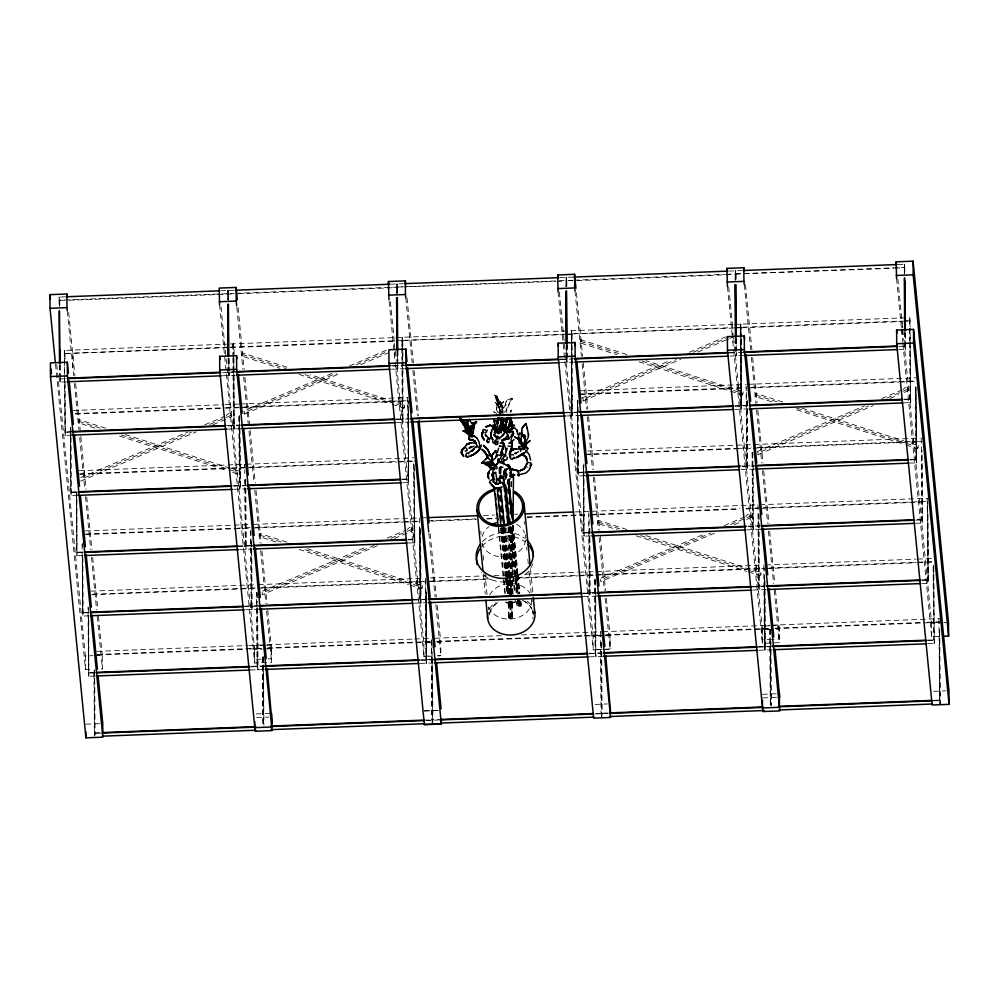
<?xml version="1.0" encoding="UTF-8"?>
<svg xmlns="http://www.w3.org/2000/svg" width="999" height="999" viewBox="0 0 999 999"><rect width="100%" height="100%" fill="white"/><g stroke="black" fill="none" stroke-linecap="round" stroke-linejoin="round"><path stroke-width="0.75" stroke-dasharray="5 3.75" d="M508.466 617.007L508.578 601.46M508.641 593.681L508.728 581.231M508.766 575.012L509.128 526.798M508.978 617.032L509.09 601.573M509.153 593.843L509.278 576.823M509.29 575.287L509.64 527.347M511.925 601.435L511.813 616.783A1.474 1.061 3.3 0 1 511.013 618.094L509.94 618.094L510.052 602.622M510.114 594.892L510.601 526.848M510.901 486.65L510.939 480.457M510.302 618.156L510.427 601.148M510.464 594.967L510.964 526.923M511.251 486.713L511.301 480.531M510.664 618.156L510.789 601.148M510.839 594.967L511.326 526.923M511.625 486.713L511.663 480.531M511.013 618.094L511.126 602.634M511.188 594.904L511.688 526.86M511.813 594.892L512.325 525.312M511.9 617.045L512.012 601.585M512.062 593.856L512.162 579.932M512.212 573.751L512.562 525.811M512.412 617.032L512.524 601.473M512.574 593.693L512.699 576.585M512.712 575.037L513.074 525.262M498.938 406.518L500.237 413.698L500.149 412.737M497.889 412.038L496.391 409.965L496.903 408.116M497.577 399.975L497.44 396.965L494.605 395.03L500.099 411.251M502.36 413.224L502.534 410.152L501.461 412.2M510.189 412.162L511.251 410.127L511.163 411.663M505.182 405.119C505.357 401.373 508.616 397.19 512.712 398.876L510.314 400.824L508.454 405.981M732.03 334.74L733.066 334.29M506.855 412.899L505.631 404.046M502.21 411.625L502.497 404.92L500.349 401.648L502.609 407.417L502.634 405.919L499.113 400.149M496.99 405.444L496.578 409.165M497.102 407.517L497.19 406.818M502.11 413.224L502.509 410.227L501.448 412.262M500.062 412.362L499.95 413.136L500.549 411.338M511.763 605.631L510.514 606.693L509.265 605.731L510.501 604.682L511.763 605.631L511.288 602.047M517.981 605.694C525.287 602.984 514.01 611.788 517.532 601.061M517.02 601.073C514.323 608.99 524.562 608.678 520.541 600.936M500.287 410.277L499.775 413.948M505.232 405.119L500.499 411.351M511.251 410.127L510.164 412.225M508.878 404.857L510.314 400.824M503.346 413.149L506.718 409.927L508.491 405.981M501.448 412.987L502.509 410.227M507.667 408.029L508.091 407.03M506.106 401.923L506.58 401.173M502.085 402.822L501.223 404.058L504.22 401.336L505.407 403.359A2.835 0.762 79.3 0 1 506.006 405.706M501.66 403.371L500.137 406.943L500.287 411.351M60.302 378.983L59.94 382.068L59.965 378.446M228.334 290.497L228.384 300.262L227.947 290.497M233.866 346.965L233.192 346.99C232.992 337.487 234.753 354.782 233.928 356.243M234.715 371.665L228.197 372.402C227.959 376.336 229.82 376.423 229.158 372.415M82.53 555.606L82.88 616.071L82.867 556.156M233.941 357.779L234.415 428.858L233.729 428.883L233.766 425.262M240.022 489.085L239.335 485.976L240.01 485.939L240.309 489.073L239.535 415.359M94.293 669.904L94.693 736.5M396.578 293.182L396.89 283.953L396.865 287.575L236.076 293.818M245.242 546.191L245.916 546.153L246.216 549.288L245.542 549.313L245.242 546.191L244.792 479.745M401.81 346.528L402.122 337.3L402.098 340.921L395.916 341.171M398.002 350.524L397.739 368.968L397.777 365.347L403.958 365.097M251.136 606.405L251.823 606.381L252.123 609.502L251.448 609.527L251.136 606.405L250.637 530.694M408.416 412.999L408.541 482.554L408.341 400.649M402.884 351.648L402.972 422.315L402.997 418.693L409.19 418.456M257.043 666.62L257.717 666.595L258.029 669.717L257.355 669.742L257.043 666.62L256.556 592.457M571.403 343.581L571.366 330.744L571.528 412.15L572.215 415.746L572.215 358.903M567.245 343.956L566.982 362.4L567.007 358.778L573.201 358.541M426.511 592.507L426.598 663.174L426.173 591.97M577.672 400.149L578.121 475.961L578.009 400.686M432.492 723.388L432.517 719.767L438.711 719.53M735.052 280.045L735.376 270.816L735.351 274.438L574.562 280.682M736.588 352.747L736.226 355.831L736.163 338.386M589.86 528.796L589.934 596.391L589.522 528.259M741.158 406.056L740.946 324.151L740.222 324.176L740.771 405.594L741.458 409.178L741.458 352.347M595.791 592.095L595.829 656.605L595.866 652.984L602.047 652.747M747.289 400.274L747.364 469.393L747.389 465.771L753.571 465.534M601.298 642.544L601.735 716.82L601.76 713.199L607.954 712.961M753.221 465.097L753.271 529.607L753.296 525.986L759.477 525.749M759.053 514.56L759.165 589.822L759.203 586.213L765.384 585.963M230.619 413.811C231.656 423.039 233.729 407.292 226.161 415.709M411.675 527.684C412.699 536.913 414.772 521.153 407.217 529.582M581.868 398.151L582.804 398.289M583.191 400.886L583.179 398.963M750.149 514.547C751.186 523.776 753.258 508.016 745.691 516.446M907.591 387.55C908.615 396.778 910.688 381.019 903.133 389.448M503.346 408.204L504.27 407.155M502.072 402.847L503.796 401.548M508.454 602.185L506.805 602.547M499.463 413.424L503.783 410.826L503.933 413.736M243.531 413.037C245.017 416.096 245.604 410.851 243.519 411.113L332.392 373.251M757.966 454.582L757.954 451.948M80.981 477.547L187.675 432.105M204.733 424.837L224.9 416.258M84.278 477.859L191.471 432.192M209.84 424.375L231.044 415.347M349.5 365.971L386.8 350.087M80.594 481.131L196.316 431.843M212.999 424.737L231.643 416.795M247.615 411.076L336.438 373.239M356.218 364.81L387.312 351.573M244.543 414.098L340.821 373.077M360.714 364.61L387.699 353.109M582.005 397.977L669.442 360.739M689.41 352.235L725.286 336.95M586.101 397.939L676.335 359.515M693.294 352.285L725.798 338.436M583.016 400.961L680.731 359.34M697.777 352.085L733.291 336.963M262.662 591.146L365.859 547.19M387.212 538.099L405.944 530.119M265.322 591.72L373.938 545.466M390.896 538.236L412.1 529.208M377.36 545.704L262.25 594.742L262.238 592.37M394.318 538.486L412.687 530.656M757.317 451.56L864.635 405.844M881.705 398.576L901.86 389.997M761.238 451.585L868.431 405.931M886.812 398.114L908.016 389.086M758.166 454.607L873.276 405.582M889.972 398.476L898.713 394.742M904.17 392.42L908.603 390.534M601.136 578.021L705.769 533.454M724.263 525.574L744.43 516.982M603.808 578.583L711.001 532.929M730.793 524.5L750.574 516.071M714.435 533.179L600.736 581.605L600.711 579.245M734.215 524.75L741.283 521.74M746.74 519.418L751.173 517.532M500.187 412.05L499.812 410.065L502.46 409.353L494.642 395.08L497.727 398.576M286.863 367.195L242.407 352.909L241.571 354.033L241.733 356.031L279.957 368.306M241.733 356.031L242.407 352.909M105.744 428.259L79.071 419.692L78.372 420.442L78.247 422.752L96.029 428.471M78.384 422.814L79.208 419.755M626.823 354.533L580.881 339.785L580.057 340.909L580.207 342.894L616.97 354.695M580.207 342.894L580.881 339.785M404.682 405.032L404.008 408.141L404.682 405.032L310.564 374.8M240.697 471.603L240.022 474.712L240.697 471.603L125 434.44M743.169 391.895L742.494 395.005L743.169 391.895L646.091 360.714M782.704 401.998L756.031 393.431L755.344 394.18L755.207 396.491L773.001 402.21M755.356 396.541L756.031 393.431M286.788 542.12L260.115 533.566L259.428 534.315L259.29 536.613L277.085 542.345M259.44 536.675L260.115 533.566M626.748 529.47L598.601 520.429L597.902 521.178L597.777 523.476L617.032 529.682M597.926 523.538L598.601 520.429M918.318 445.542L917.644 448.663L918.456 445.604L905.082 441.296M422.402 585.676L421.728 588.786L422.54 585.739L409.165 581.418M761.026 572.602C757.979 574.85 762 576.997 761.026 572.602L747.652 568.294M507.717 399.588L512.712 398.876M227.71 299.787L227.984 290.497L227.997 299.825M65.609 296.803L59.091 297.053L59.153 306.331M220.567 290.796L235.414 290.222M390.334 284.203L403.421 283.691M559.565 277.635L573.901 277.085M728.808 271.066L741.895 270.567M898.051 264.51L904.619 264.26L904.969 273.564M59.441 306.368L59.091 297.053L59.391 300.187L234.166 293.406M235.727 293.344L572.652 280.269M574.2 280.207L724.812 274.363M726.373 274.313L904.919 267.382L895.316 268.232M59.391 300.187L67.507 300.349M69.056 300.287L234.528 293.868M397.202 287.075L555.282 281.431M556.83 281.368L566.108 281.006L566.133 277.385L565.821 286.613M566.483 286.688L566.445 280.507L573.014 280.744M735.689 273.951L893.768 268.294M228.908 344.031L64.323 350.412L65.172 435.414L65.172 378.584M230.457 343.968L394.368 337.6M395.916 337.55L732.841 324.475M734.402 324.413L909.852 317.607L910.201 326.91M71.741 435.164L65.172 435.414L64.323 350.412L64.623 353.534L229.208 347.153M230.757 347.09L394.667 340.734M396.216 340.671L563.911 334.166M565.459 334.103L733.154 327.597M734.702 327.535L902.397 321.029M903.945 320.979L910.151 320.729L903.633 321.466M64.623 353.534L228.896 347.64M230.444 347.59L394.368 341.221L394.43 355.382M402.435 340.434L571.341 334.365M571.678 333.866L732.854 328.097L732.916 342.257M734.402 328.034L740.584 327.797L740.609 324.176L741.121 409.203L740.921 327.297L741.358 336.988M741.295 327.772L902.097 321.528L902.097 328.109M392.42 365.547L397.44 365.834M560.114 359.041L566.683 359.278M729.357 352.472L735.926 352.709M59.628 378.946L65.847 378.708M222.665 372.615L234.403 372.165M392.782 366.021L405.207 365.534M560.464 359.515L572.889 359.028M729.707 352.947L743.681 352.41M898.95 346.378L905.156 346.141L905.469 349.263L904.782 345.666M66.508 381.818L59.94 382.068L59.903 375.886M222.665 375.761L235.065 375.274M391.533 369.205L404.308 368.718M560.464 362.662L573.551 362.15M730.019 356.069L742.794 355.582M898.95 349.525L905.469 349.263L905.356 332.267M73.327 410.502L223.938 404.657M225.175 404.607L239.46 404.058M240.347 404.021L407.642 397.527L408.191 478.933L408.878 482.529L402.36 482.792M579.158 390.871L746.128 384.403M748.064 384.328L915.758 377.822M75.187 413.574L224.251 407.792M225.799 407.729L238.224 407.242M243.756 407.03L406.78 400.699M579.133 394.018L745.266 387.575M751.473 387.337L897.427 381.668M898.975 381.606L916.058 380.944M75.549 414.036L223.976 408.279M225.524 408.216L239.435 407.679M241.021 407.617L408.004 401.136M579.507 394.493L744.942 388.074M748.75 387.924L898.725 382.105M900.261 382.043L915.721 381.443M71.379 431.556L64.86 432.292L71.079 432.055M227.535 425.499L239.947 425.012M396.103 418.956L402.672 419.193M565.347 412.4L571.528 412.15M578.433 411.888L571.915 412.624L571.553 358.554M734.577 405.831L740.771 405.594M741.483 405.557L747.664 405.319M903.82 399.263L910.014 399.026L910.701 402.622L909.852 317.607L909.527 326.835M227.897 425.974L239.635 425.512M396.453 419.43L408.878 418.943M565.696 412.862L578.121 412.387M734.939 406.293L747.364 405.819M904.182 399.737L910.389 399.488M226.648 429.158L241.496 428.583M396.453 422.577L409.54 422.065M567.245 415.946L579.982 415.447M734.939 409.44L748.026 408.928M904.182 402.872L910.701 402.622L910.201 328.459M79.233 470.716L245.367 464.273M246.241 464.235L413.936 457.729M587.837 450.986L735.027 445.267M736.575 445.217L752.422 444.605M753.97 444.543L920.104 438.099M79.545 473.838L230.145 468.007M231.706 467.944L244.118 467.457M249.663 467.245L412.687 460.914M585.039 454.233L751.173 447.789M757.379 447.552L903.333 441.883M904.882 441.82L921.965 441.158M79.908 474.313L229.882 468.494M231.431 468.431L245.342 467.894M246.928 467.832L396.903 462.013M398.451 461.95L413.911 461.351M585.414 454.707L735.376 448.888M736.925 448.826L752.384 448.226M753.109 448.201L921.627 441.658M75.737 491.833L71.104 492.007L71.079 495.629L71.004 428.047M233.441 485.714L245.854 485.239M402.01 479.17L408.191 478.933M578.146 472.34L584.328 472.102M742.032 465.984L747.052 466.271M909.727 459.478L915.908 459.24L916.607 462.837L915.771 387.587M76.973 492.27L70.767 492.507L70.342 427.622M233.803 486.188L245.542 485.726M402.36 479.645L408.579 479.408L408.029 397.515M584.028 472.602L577.809 472.839L577.335 400.224M742.394 466.458L754.819 465.971M910.089 459.952L916.295 459.702L915.821 387.088M77.635 495.392L71.079 495.629L70.617 427.659M233.791 489.323L246.204 488.848M584.69 475.711L578.121 475.961L577.622 400.262M741.146 469.642L753.933 469.155M910.089 463.086L916.607 462.837L916.095 387.125M85.464 530.919L251.273 524.487M254.021 524.375L419.842 517.944M421.715 517.869L426.361 517.694M483.504 515.484L494.393 515.047M514.485 514.273L517.657 514.16M575.099 511.925L588.698 511.388M592.507 511.251L758.316 504.82M759.877 504.757L927.184 498.264L928.071 583.279L927.534 501.873M85.439 534.065L236.051 528.221M237.6 528.159L250.025 527.672M255.557 527.46L401.511 521.803M403.059 521.74L420.142 521.078M427.909 520.779L476.036 518.906M486.913 518.481L496.228 518.119M527.285 516.92L587.837 514.572M590.933 514.448L739.997 508.666M746.203 508.429L758.628 507.942M763.286 507.767L926.31 501.436M85.814 534.527L251.248 528.109M252.834 528.046L402.809 522.227M404.345 522.177L419.805 521.565M431.356 521.128L476.186 519.38M487.012 518.968L496.291 518.606M527.21 517.407L587.512 515.072M591.321 514.922L739.735 509.165M745.928 508.916L758.291 508.441M760.564 508.354L925.986 501.935M83.192 551.985L77.01 552.222L76.973 555.844L76.935 491.333M237.799 545.991L251.748 545.454M407.904 539.385L414.098 539.148L414.785 542.744L413.973 463.911M590.234 532.317L584.053 532.554L584.028 536.176L583.928 463.973M747.939 526.198L752.959 526.485M917.182 519.63L921.815 519.455L922.514 523.051L921.74 450.399M82.88 552.484L76.673 552.722L76.274 492.47M238.149 546.465L252.997 545.879M408.266 539.86L414.473 539.622M589.934 532.817L583.716 533.054L583.266 465.072M748.301 526.673L759.165 526.248M915.996 520.167L922.202 519.917M83.192 555.606L76.973 555.844L76.611 492.32M239.698 549.537L252.11 549.063M408.266 543.006L414.785 542.744L414.235 460.864M590.596 535.926L584.028 536.176L583.603 464.972M746.74 529.87L761.026 529.308M915.983 523.301L922.514 523.051L922.027 450.437M91.046 591.146L257.18 584.702M258.379 584.652L424.188 578.221M430.394 577.984L486.376 575.811M494.055 575.511L512.687 574.787M525.024 574.313L577.597 572.265M579.145 572.202L594.979 571.603M596.865 571.515L762.674 565.097M765.783 564.972L916.083 559.14M917.619 559.078L933.466 558.466M92.895 594.218L255.931 587.887M261.463 587.674L426.049 581.293M430.706 581.106L491.258 578.758M517.657 577.734L593.743 574.787M596.84 574.662L764.535 568.156M769.193 567.981L932.217 561.65M91.721 594.742L425.711 581.793M427.984 581.693L491.371 579.245M514.56 578.346L577.946 575.886M579.495 575.824L594.954 575.224M595.679 575.199L764.198 568.656L764.735 650.062L765.459 650.037L764.972 577.847M766.458 568.568L916.433 562.749M917.981 562.687L933.441 562.087M82.905 612.449L89.098 612.2M245.242 606.143L257.655 605.669M413.811 599.612L419.992 599.363L421.066 602.946L420.567 527.684M426.848 599.1L420.379 599.837L419.905 528.771M583.116 593.044L589.622 593.269M589.959 592.769L596.141 592.532M752.297 586.475L758.865 586.7M921.54 579.907L927.721 579.67M88.786 612.699L82.58 612.936L82.118 543.419M244.056 606.68L257.355 606.156M414.173 600.074L426.598 599.6M583.416 593.506L597.39 592.969M752.659 586.95L765.072 586.463M921.89 580.382L928.108 580.132L927.559 498.251M89.098 615.821L82.88 616.071L82.48 555.806M245.604 609.765L259.216 609.228M414.173 603.221L427.247 602.709M583.404 596.653L596.49 596.141M752.647 590.084L765.734 589.585M922.202 583.503L928.408 583.266L927.946 513.736M96.94 651.36L247.552 645.529M248.788 645.466L263.087 644.917M267.058 644.767L413.012 639.098M414.573 639.048L431.268 638.386M435.077 638.236L503.109 635.601M521.653 634.877L600.886 631.818M602.772 631.73L769.742 625.262M771.678 625.187L939.372 618.681M265.035 645.354L254.258 645.766L254.358 659.415L266.658 658.94M266.571 645.292L271.191 645.117L271.278 658.753L268.194 658.878M769.68 625.774L761.987 626.073L762.075 639.722L769.767 639.422M771.216 625.711L778.908 625.411L778.995 639.06L771.303 639.36M97.253 654.495L261.838 648.101M267.37 647.889L430.394 641.57M436.613 641.321L582.567 635.664M584.115 635.601L601.198 634.939M605.856 634.765L768.88 628.433M775.099 628.196L921.041 622.527M927.259 622.29L939.672 621.803M97.627 654.957L247.59 649.138M249.138 649.075L261.513 648.601M267.732 648.363L430.07 642.057M436.975 641.795L600.861 635.439M606.218 635.227L768.556 628.933M775.461 628.658L922.339 622.964M923.888 622.901L939.347 622.302M431.531 642.27L423.838 642.569L423.951 656.468L431.643 656.168M437.687 642.032L440.759 641.92L440.871 655.806L437.799 655.931M603.846 635.589L593.081 636.001L593.194 649.899L610.114 649.238L610.027 635.589L606.381 598.376M605.382 635.526L610.002 635.352L610.089 649L593.169 649.65M56.793 364.435L85.377 655.943L93.069 655.644M94.605 655.594L102.298 655.294L102.385 668.943L99.313 669.055M221.016 306.693L254.62 649.375L262.312 649.088M263.848 649.025L271.541 648.726L271.628 662.374L254.708 663.024L224.6 356.006M431.556 642.519L423.863 642.819L396.316 361.913M437.699 642.282L440.784 642.157L437.137 604.944M603.871 635.826L593.094 636.251L565.584 355.594M605.406 635.776L610.027 635.589M733.728 337.924L762.337 629.682L770.029 629.382M776.186 629.145L779.27 629.033L779.357 642.669L762.437 643.331L732.304 336.076M904.045 342.22L931.58 623.114L942.357 622.702M943.893 622.639L948.501 622.464M423.926 656.218L431.618 655.918M437.774 655.681L440.846 655.556M55.519 364.123L85.464 669.592L93.157 669.293M902.909 343.444L931.667 636.763L940.908 636.413M94.992 672.414L88.811 672.664L88.786 676.286L88.786 619.442M251.149 666.358L263.561 665.883M421.266 659.765L426.286 660.052M426.623 659.552L432.804 659.315M588.96 653.259L595.529 653.483M758.204 646.69L764.385 646.453L765.072 650.049L764.597 577.434M771.29 646.178L764.772 646.915L764.322 578.933M927.447 640.122L933.628 639.884L934.315 643.481L933.466 565.159M94.693 672.914L88.474 673.151L88.037 606.718M251.511 666.832L263.249 666.37M420.079 660.289L434.053 659.752M589.323 653.721L601.735 653.246M758.553 647.165L770.978 646.678M927.796 640.596L934.015 640.359M95.355 676.036L88.786 676.286L88.374 606.605M250.262 670.017L263.911 669.492M420.067 663.436L433.154 662.924M589.31 656.867L602.397 656.355M758.553 650.299L771.64 649.8M927.796 643.743L934.315 643.481L933.778 563.136M256.256 713.948L271.641 713.348M762.437 694.305L776.285 693.768M424.288 710.813L438.136 710.277M85.827 724.188L99.675 723.651M256.606 717.557L268.918 717.082M424.313 711.051L438.161 710.514M595.092 704.432L607.404 703.945M762.799 697.926L776.635 697.389M933.578 691.296L945.878 690.821M94.718 732.879L99.351 732.692M425.624 720.042L432.192 720.267M596.403 713.411L601.435 713.698M933.341 700.336L939.535 700.099L940.221 703.696L939.734 629.532M100.599 733.129L94.381 733.366L93.968 670.029M425.974 720.504L438.399 720.029M595.217 713.935L607.642 713.461M933.703 700.811L939.909 700.574L939.447 629.495M528.059 467.37L527.21 467.057M801.972 408.179L903.608 440.821M755.694 394.992L777.634 402.035M796.653 408.141L904.782 442.869M906.243 443.331L913.561 445.679M796.528 409.765L904.307 444.38M905.793 444.855L917.644 448.663M580.544 341.346L621.515 354.495M641.995 361.064L738.411 392.033M639.023 361.788L729.158 390.721M730.644 391.208L742.494 395.005M242.07 354.47L285.951 368.569M304.97 374.675L399.937 405.169M299.076 374.438L390.684 403.858M392.157 404.333L404.008 408.141M646.016 535.651L746.178 567.819M598.264 521.99L621.665 529.507M640.684 535.614L747.352 569.855M748.813 570.329L756.131 572.677M636.151 535.814L746.877 571.378M748.363 571.853L760.214 575.649M78.734 421.253L100.674 428.296M121.154 434.877L236.601 471.94M119.555 436.026L226.798 470.467M232.68 472.352L240.022 474.712M307.53 548.788L407.692 580.956M259.777 535.114L281.718 542.157M305.132 549.675L417.644 585.814M299.138 549.425L408.391 584.502M409.877 584.977L421.728 588.786M496.79 413.449L493.656 411.675L494.992 413.336M496.628 403.484L495.304 402.26L496.628 404.37M496.578 403.471L498.176 405.232M497.852 412.025L498.688 412.924M497.702 398.514L502.584 407.367L497.739 398.589L502.422 409.265L496.216 396.853M512.15 601.873L512.412 602.185A2.123 1.711 -5.6 0 0 513.636 602.722L515.384 602.235L515.746 600.799M228.346 294.118L227.647 290.522M228.484 371.915L229.183 375.499M233.716 425.262L234.415 428.858M511.813 616.783L511.65 616.545A1.474 1.061 3.3 0 0 509.278 616.42A1.474 1.061 3.3 0 0 509.927 618.081M498.139 405.219L499.288 407.217M515.109 600.699L515.197 601.735L513.723 602.31A1.611 1.286 -5.6 0 1 512.799 601.91M497.714 401.823L497.44 396.965L498.039 403.933M498.988 407.305L499.837 410.114L495.966 395.604L499.013 407.355L498.014 403.871M496.578 404.358L497.04 405.469M499.45 408.766L499.812 410.065M497.689 401.76L497.852 402.722L497.065 396.403L498.239 404.807L496.565 395.966L499.013 407.355M496.59 396.016L498.239 404.807M506.718 409.578L506.893 410.714M501.91 528.708L506.693 576.623M506.843 578.171L508.391 593.631M501.398 528.783L506.493 579.807M506.643 581.343L507.879 593.718M498.788 527.509L505.432 593.993M498.276 527.547L504.907 594.018M897.826 278.808L902.671 328.246M902.821 329.795L903.883 340.659M896.553 278.559L901.398 327.972M901.548 329.508L902.759 341.895M745.516 284.79L751.897 349.912M752.659 357.667L757.067 402.634M757.829 410.389L762.999 463.111M763.76 470.866L768.93 523.588M769.692 531.343L774.7 582.504M775.461 590.259L779.27 629.033M744.23 284.478L750.624 349.613M751.385 357.367L755.943 403.883M756.555 410.077L761.725 462.799M762.474 470.554L767.644 523.276M768.406 531.031L773.576 583.753M774.188 589.959L779.357 642.669M728.733 286.925L732.816 328.609M727.459 286.676L732.155 334.54M576.423 292.907L582.654 356.481M583.266 362.687L587.824 409.203M588.586 416.958L593.756 469.68M594.517 477.435L599.687 530.157M600.299 536.351L605.619 590.621M574.999 291.046L581.381 356.181M582.142 363.923L586.55 408.891M587.312 416.645L592.482 469.368M593.244 477.122L598.401 529.845M599.163 537.599L604.333 590.322M605.094 598.064L610.114 649.238M559.353 292.008L565.434 354.033M558.066 291.708L593.194 649.899M530.544 569.555L532.829 592.819M524.113 521.303L524.413 524.325M526.635 547.09L526.935 550.112M527.822 559.215L528.271 563.761M529.02 571.353L531.093 592.582M531.693 598.651L531.98 601.56M532.829 610.289L533.141 613.361A22.04 17.72 -5.6 0 0 532.767 611.538M513.099 525.112L517.807 573.089M517.957 574.637L519.78 593.206M513.049 525.486L517.757 573.526M517.894 574.999L519.717 593.593M520.479 601.311L520.929 605.956M512.574 525.199L517.27 573.526M517.407 574.512L519.23 593.543M519.855 600.474L520.442 605.856M512.437 525.724L517.132 573.651M517.282 575.187L519.105 593.743M519.705 599.924L520.317 606.106M512.137 526.073L516.82 573.901M516.97 575.436L518.643 592.407M519.393 600.124L519.855 604.757M511.975 527.372L516.52 573.751M516.67 575.299L518.481 593.843M519.093 600.024L519.542 604.67M511.588 527.659L516.383 576.585M516.533 578.109L518.031 593.406M518.781 601.061L519.23 605.644M500.087 411.863L500.174 413.536M511.326 527.397L515.871 573.776M516.021 575.324L517.844 593.868M518.444 600.049L518.906 604.695M511.038 527.647L515.571 573.938M515.734 575.486L517.395 592.457M518.144 600.174L518.606 604.807M510.626 526.286L517.132 592.632M517.894 600.324L518.344 604.969M510.414 526.348L516.945 593.868M517.557 600.037L518.156 606.193M510.252 526.86L516.77 593.331M509.74 526.798L516.258 593.344M508.603 527.335L513.286 575.024M513.436 576.56L515.084 593.481M508.041 526.91L512.749 574.9M512.899 576.448L514.572 593.481M506.705 528.321L513.249 595.004M505.269 527.734L509.94 575.312M510.089 576.848L511.75 593.743M504.757 527.672L509.428 575.362M509.577 576.898L511.238 593.818M504.682 528.246L511.213 594.78M511.963 602.522C515.234 608.091 506.093 608.478 508.441 602.659M504.083 527.909L510.701 594.855M503.996 527.772L510.664 595.117M511.263 601.261L511.588 606.143M503.821 527.822L508.816 578.721M508.966 580.257L510.327 594.143M511.088 601.86L511.388 604.944M503.558 527.647L508.553 578.558M508.703 580.107L510.064 593.993M510.826 601.71L511.126 604.795M503.396 528.958L508.254 578.421M508.404 579.969L509.765 593.881M510.526 601.61L510.826 604.707M502.959 528.633L507.942 579.495M508.091 581.031L509.453 594.904M510.214 602.609L510.514 605.681M502.759 528.983L507.604 578.446M507.754 579.994L509.115 593.906M509.877 601.635L510.177 604.732M502.322 527.684L507.005 575.524M507.155 577.06L508.828 594.043M509.577 601.748L509.877 604.845M502.035 527.634L508.566 594.205M509.315 601.91L509.627 605.007M501.848 527.934L508.366 594.405M509.128 602.135L509.428 605.219M501.735 527.697L508.254 595.167M508.853 601.348L509.44 606.231M501.161 528.384L505.869 576.348M506.018 577.897L507.692 594.917M500.412 528.159L505.119 576.261M505.269 577.809L506.943 594.867M480.819 531.256L481.118 534.29M482.017 543.394L482.305 546.428M483.204 555.519L483.653 560.077M484.84 572.202L487.075 594.954M488.249 606.967L488.536 609.877M483.291 573.826L485.264 593.993M407.03 297.927L413.411 363.049M414.173 370.804L418.581 415.771M430.144 533.616L436.376 597.19M405.756 297.615L412.137 362.737M412.899 370.492L417.307 415.459M428.858 533.304L435.089 596.878M435.851 604.632L440.871 655.806M390.397 301.598L394.642 344.842M395.254 351.049L396.166 360.364M389.123 301.348L423.951 656.468M238.087 307.592L244.168 369.618M244.93 377.372L249.5 423.888M250.1 430.082L255.269 482.804M256.031 490.559L261.201 543.281M261.963 551.036L267.133 603.758M267.744 609.964L271.541 648.726M236.813 307.28L242.894 369.305M243.656 377.06L248.214 423.576M248.976 431.331L253.996 482.505M254.757 490.259L259.927 542.969M260.689 550.724L265.859 603.446M266.608 611.201L271.628 662.374M245.005 467.42L244.693 464.298L244.755 473.576M219.58 304.832L224.45 354.458M68.694 312.525L74.913 375.936M75.674 383.703L80.232 430.257M80.844 436.463L86.014 489.235M86.776 496.99L91.945 549.762M92.707 557.517L97.74 608.728M98.489 616.495L102.298 655.294M67.27 310.739L73.626 375.624M74.388 383.379L78.958 429.932M79.72 437.699L84.74 488.911M85.502 496.665L90.672 549.438M91.433 557.192L96.603 609.964M97.215 616.171L102.385 668.943M497.552 399.925L497.627 401.123M497.465 397.015L497.577 400.537M939.397 629.982L939.884 703.708M938.985 618.693L939.535 700.099M933.141 566.158L933.628 639.884M931.58 623.114L931.667 636.763M921.278 438.049L921.815 519.455M915.434 387.05L915.908 459.24M909.54 328.371L909.627 340.659M909.627 342.195L910.014 399.026M904.632 274.026L904.619 264.26L904.295 273.476M905.069 332.242L905.106 344.68M904.682 331.843L904.744 341.059M902.109 329.62L902.147 335.689M770.903 641.133L771.328 705.644M770.441 629.919L770.479 634.552M770.579 642.12L770.953 705.619M770.104 628.87L770.679 707.13M769.779 629.87L770.279 705.132M763.848 565.047L764.385 646.453M762.337 629.682L762.437 643.331M758.716 514.01L758.828 589.847L758.378 514.085M757.941 504.832L758.478 586.238M752.809 452.26L752.934 529.632L752.409 451.298M752.085 452.297L752.572 526.023M746.965 401.261L747.027 469.418L746.49 388.012M746.141 385.939L746.678 465.809M741.37 338.524L741.458 350.811M736.063 274.413L736.101 279.021M736.5 338.923L736.575 351.211M735.726 280.132L735.714 270.804L735.439 280.095M736.201 352.747L736.226 355.831L735.876 352.784M735.826 338.798L735.863 351.248M735.439 338.411L735.514 349.163M601.635 643.094L602.11 715.284M600.961 642.632L601.398 716.845M600.511 631.818L601.048 713.236M595.367 579.258L595.491 656.63L595.029 579.32M594.655 579.283L595.142 653.021M589.472 528.409L589.597 596.415L589.048 515.009M588.711 512.924L589.235 592.807M572.052 334.328L572.115 343.544M572.127 345.08L572.215 357.367M571.54 357.005L571.703 330.719L571.878 415.771L571.503 358.941M571.416 345.117L571.49 357.405M566.833 280.981L566.858 285.589M566.533 286.588L566.47 277.372L566.196 286.663M566.92 344.955L567.007 357.242M566.87 345.404L566.645 362.412L566.52 343.981M566.208 344.98L566.258 354.195M432.442 657.33L432.867 721.84M432.018 642.969L432.492 721.84M431.655 639.922L432.155 723.413M431.281 639.922L431.805 719.792M426.123 592.107L426.261 663.199L425.736 578.171M425.362 578.171L425.899 659.577M420.242 528.683L420.354 602.984L419.855 527.709M419.455 517.957L419.992 599.363M413.598 463.886L414.098 539.148M402.822 340.896L402.872 350.112M401.81 348.064L401.898 360.352M401.91 361.888L402.285 418.718M397.59 287.55L397.627 293.694M397.24 293.256L397.227 283.928L396.903 293.718M397.627 350.424L397.402 368.981L397.34 350.387M396.965 351.548L397.028 360.764M263.449 657.317L263.486 663.498M263.536 671.216L263.898 725.299M263.149 656.218L263.561 725.336M262.824 657.217L263.274 724.799M262.787 657.217L263.224 725.324M262.487 657.305L262.937 725.286M257.617 607.916L258.029 669.717M257.218 592.931L257.243 602.147M257.33 607.879L257.692 669.73M256.893 592.395L257.355 669.742M254.62 649.375L254.708 663.024M251.673 541.52L252.123 609.502M251.386 541.483L251.785 609.515M250.974 530.644L251.448 609.527M245.754 479.757L246.216 549.288M245.467 479.72L245.879 549.3M245.13 479.645L245.542 549.313M239.91 428.808L240.309 489.073M239.548 416.421L240.01 485.939M239.211 416.358L239.635 489.098M238.873 416.446L239.335 485.976M233.566 343.843L234.078 428.871M233.217 343.856L233.254 356.268M233.316 357.679L233.729 428.883M232.879 343.868L232.967 356.231M232.979 357.779L233.429 425.749M228.634 293.619L228.671 299.8M229.071 358.504L229.146 370.866M228.783 358.479L228.858 370.916L228.734 358.629M228.434 358.079L228.471 370.891M228.484 372.44L228.509 375.524M228.109 358.504L228.184 370.854M94.63 670.441L95.067 734.952M94.243 670.067L94.68 734.952M85.377 655.943L85.464 669.592M82.405 543.456L82.418 546.54M72.777 353.696L72.865 367.857M65.01 354.008L65.047 360.152M59.778 300.649L59.815 305.257M60.202 365.159L60.29 377.447M59.878 364.623L59.94 375.374M59.54 365.035L59.603 374.313M913.536 438.349L913.573 445.429M756.106 565.347L756.143 572.427M738.386 384.702L738.423 391.783M417.619 578.483L417.657 585.551M399.912 397.839L399.937 404.907M84.253 470.529L84.291 477.597M509.19 601.723A1.773 1.424 -5.6 0 1 507.38 603.059A1.773 1.424 -5.6 0 1 505.656 601.748M506.718 602.547A1.286 1.036 -5.6 0 1 506.156 601.972M531.83 600.499A22.04 17.72 -5.6 0 1 512.25 618.905A22.04 17.72 -5.6 0 1 488.336 605.869M489.685 594.917A22.04 17.72 -5.6 0 1 509.715 583.603A22.04 17.72 -5.6 0 1 529.882 593.356M489.56 608.965A23.739 19.081 -5.6 0 1 495.304 602.322M527.01 601.086A23.739 19.081 -5.6 0 1 531.705 605.556M489.36 614.897A22.04 17.72 -5.6 0 1 498.226 602.047M524.088 601.048A22.04 17.72 -5.6 0 1 532.142 609.602M532.754 611.376A22.04 17.72 -5.6 0 1 533.254 615.047M525.624 540.172A22.04 17.72 -5.6 0 1 504.994 556.843A22.04 17.72 -5.6 0 1 482.242 543.693M482.192 536.313A22.04 17.72 -5.6 0 1 488.923 526.56M516.57 524.313A22.04 17.72 -5.6 0 1 524.612 532.879M525.224 534.652A22.04 17.72 -5.6 0 1 525.736 538.324M533.166 617.07A22.04 17.72 -5.6 0 1 532.817 618.918M489.722 613.211A22.04 17.72 -5.6 0 1 498.239 602.21M522.165 600.274A22.04 17.72 -5.6 0 1 531.318 608.066M532.667 563.861A28.584 22.977 -5.6 0 1 509.677 581.53A28.584 22.977 -5.6 0 1 481.206 572.439M481.88 546.353A28.584 22.977 -5.6 0 1 525.124 541.92M482.442 541.745A28.584 22.977 -5.6 0 1 524.775 538.311M402.46 337.287L402.634 422.327L402.46 337.287M228.883 375.524L228.858 372.452L228.846 375.524M509.19 618.181A1.986 1.436 3.3 0 0 512.4 617.382A1.986 1.436 3.3 0 0 509.727 615.746A1.986 1.436 3.3 0 0 509.19 618.181"/><path stroke-width="1.5" d="M492.07 461.326L492.407 460.364M499.488 473.563L499.363 467.707M510.014 475.549L510.014 474.712M511.401 475.674L511.338 474.7M511.825 506.755L511.85 503.658M513.099 522.152L513.449 475.487M493.281 472.102L494.53 472.964L495.492 472.327M492.732 441.196L492.794 441.995A1.898 1.561 -85.1 0 0 493.406 442.944L494.63 443.044M519.405 441.296L519.043 442.969L520.629 443.693M522.015 442.782L521.166 440.871L521.391 434.153L519.705 432.829L518.693 434.652M528.459 433.916L528.259 437.125L525.424 442.607M521.728 430.881L522.24 428.221M515.684 429.22C515.659 426.486 511.813 428.583 511.6 430.332A3.809 1.886 -36.2 0 0 511.725 431.568L513.374 433.916M473.651 428.871L474.188 425.199L476.573 422.115L475.824 422.165M473.801 427.772L473.863 426.66M472.39 426.036L470.641 428.808M500.611 473.701L501.036 467.132M509.278 425.562L508.966 427.172M472.365 425.224L472.564 427.897M494.18 432.942C495.392 430.669 499.038 429.595 501.073 432.717L501.111 431.968M505.069 429.033C501.161 434.465 508.079 427.897 509.79 432.679L510.139 429.732L511.438 429.195M506.268 430.619C508.429 428.359 503.508 426.498 501.548 429.033L501.923 424.925L504.233 426.198M501.111 432.018L501.423 429.77L502.722 429.233M502.834 421.965L499.787 427.497M500.998 475.686L500.586 477.31A1.611 1.286 -5.6 0 0 501.51 477.709L503.109 476.623M503.021 475.574L503.446 477.322L501.411 478.121A2.123 1.711 -5.6 0 1 500.187 477.584L499.75 476.535A1.711 1.374 -5.6 0 1 500.387 475.524L500.786 475.312M482.38 432.904L482.105 436.438L484.215 439.91L482.017 436.126L482.567 432.217L482.017 436.126L482.43 432.542L482.017 436.126L484.003 439.772M491.108 432.867L490.821 436.401L492.932 439.885L490.734 436.088L491.296 432.192L490.734 436.088L491.146 432.505L490.734 436.088L492.594 439.485M501.448 461.788L501.685 458.916M518.881 447.614L518.781 446.64M517.47 475.199L525.949 473.002L529.183 469.967L531.431 464.697A3.771 1.736 8.1 0 0 531.293 463.636C530.394 462.013 525.611 462.062 527.072 464.473M502.435 443.519L502.809 439.647M510.039 468.106L509.115 465.259L507.055 465.247M492.519 473.464L492.22 476.286L492.407 473.638L493.568 480.644L492.969 481.955M522.165 434.403L525.062 439.21L525.399 436.076L521.403 434.178L525.062 439.21L523.651 445.104M472.564 435.676C471.503 437.025 473.563 431.031 473.688 428.846M473.101 433.029L473.414 430.806M497.852 428.671L496.565 427.847L492.819 429.071L493.194 425.249M501.835 417.57L500.337 426.723L501.585 417.782M508.691 427.197L509.515 426.173L510.501 417.52M500.998 453.608L502.534 448.763L500.886 453.871C504.632 446.778 504.02 439.797 500.137 443.381M509.727 453.571L511.263 448.726L509.602 453.833C513.349 446.74 512.749 439.76 508.853 443.344M502.634 448.888L500.661 454.07C500.836 452.984 506.231 440.684 502.11 442.894M511.351 448.851L509.39 454.033L511.351 448.851L512.075 442.47M488.099 476.198L488.611 472.127L490.859 468.906M498.339 433.304L498.663 431.044M511.538 421.366L509.515 426.173L510.551 417.532M488.111 476.148L488.611 472.127L487.787 477.297L488.786 471.978L487.762 477.06M495.879 456.805L497.077 455.082M507.142 432.654L507.38 431.006M506.218 477.347L506.655 473.888L506.293 477.41L505.769 469.842L507.192 468.956M508.841 439.023L509.053 438.274M491.833 462.812L491.758 464.635M500.337 426.723L501.523 417.732M509.065 426.685L510.239 417.694L509.065 426.685L509.527 426.111M496.865 479.108L497.002 478.471M498.489 418.706L497.015 422.702L498.588 417.744L496.978 421.59L498.651 431.805M505.744 422.664C506.73 410.839 505.157 434.14 507.579 430.919M521.116 439.772L520.904 442.295L522.477 446.64M491.92 456.655L492.245 454.92M489.76 467.744L488.923 466.046M498.164 429.12L497.902 430.532L500.374 429.195M495.591 466.009L492.932 469.73L489.06 465.796L492.857 465.059M501.86 422.902L503.508 421.978L503.321 425.062M511.113 422.552L512.237 421.94L512.037 425.025M525.412 447.977L526.685 443.156L528.783 441.62M503.658 474.363L504.445 470.404M493.144 425.124L494.068 425.586M492.345 460.477L492.245 457.554M502.659 423.214L503.284 420.741M502.984 477.035L501.885 477.859L500.462 476.698M481.443 445.054L480.631 447.327M494.692 465.984L493.968 466.895M501.073 432.717L501.748 429.483M509.79 432.679L510.464 429.445M501.723 429.595L500.474 432.167M510.452 429.558L509.19 432.13M498.563 448.151L497.514 452.347M507.28 448.114L504.483 456.718M468.119 430.581L468.806 428.958M496.603 431.593L498.588 433.816L499.363 431.056M503.896 418.394L503.284 420.754M508.091 431.019L507.167 433.091M498.638 431.868L499.425 428.696M498.863 430.956L499.25 429.37M507.804 430.02L507.954 429.395L507.742 430.294M503.171 428.421L504.42 427.56L506.393 428.484M469.255 439.335C471.178 427.56 465.684 443.119 472.939 439.872L469.23 439.31L475.337 441.421L472.49 439.473L476.348 443.406L474.575 440.896L477.172 446.078M499.413 428.758L499.587 428.134M508.129 428.721L508.516 427.41M499.338 418.519L497.202 424.076L499.038 418.444M505.919 424.1L508.054 418.481M498.401 462.15L498.126 459.228M500.287 429.033L499.188 429.033M508.616 429.745L508.466 428.871M498.588 417.744L497.04 422.639L498.713 418.444M505.694 421.553L507.342 417.632L505.756 422.602L507.442 418.406M520.554 451.361L521.141 448.701L520.454 450.174M499.562 428.184L499.8 427.447M498.151 461.925L501.948 455.282L497.027 455.094M498.476 461.014L497.04 464.635L496.116 464.91M489.285 440.971C487.637 446.353 485.626 437.874 489.085 438.611A3.272 1.449 -70.9 0 1 489.26 438.923M498.014 440.934C496.353 446.316 494.355 437.849 497.802 438.573A3.272 1.449 -70.9 0 1 497.977 438.886M509.14 467.17L509.253 466.795A1.973 1.823 -14.6 0 0 509.04 465.646L508.179 464.96A1.274 1.174 -14.6 0 0 507.105 465.097M525.437 442.569L524.587 445.279M500.249 427.21L500.437 425.025M472.602 427.884L469.792 432.155M524.225 446.391L524.6 445.254M523.851 447.564L524.238 446.366M507.754 418.406L505.944 424.013L508.291 417.457M498.826 433.079L499.288 431.643M507.779 432.28L507.305 433.778L504.495 431.531M467.619 423.176L467.982 422.127M514.21 457.192C510.801 464.123 506.905 452.085 513.573 454.982M494.93 440.821L494.63 442.769A3.559 2.435 -69.2 0 0 495.342 444.368L497.115 444.555L498.151 443.131M507.792 432.317L508.004 431.605M472.415 426.211L470.591 430.457M497.227 424.051L499.575 417.495M497.377 420.192L497.077 420.879M499.3 431.68L499.5 431.044M505.756 422.602L507.205 418.668M508.016 431.643L508.229 431.006M514.872 474.95L514.073 475.274L513.386 474.063M526.71 463.411L524.3 468.568M512.974 458.191C516.845 459.115 534.865 448.276 524.338 446.141M503.321 419.53L503.821 418.406M505.719 421.478L507.317 417.707M468.206 421.603L469.255 419.218L469.742 420.279A7.068 5.395 68.2 0 0 470.442 421.453L471.978 423.813M462.687 449.45L461.313 452.647L463.636 456.106L461.388 453.047C466.346 459.852 458.066 450.811 463.099 448.888L461.313 452.647L463.311 455.894M511.413 429.233L512.112 425.824M504.395 430.207L503.858 431.456L504.495 431.493M518.681 434.627L518.768 437.175L521.166 440.871M522.215 428.259L522.689 427.235M470.367 432.292L470.766 431.406M497.877 417.982L498.226 419.205M510.814 426.011L511.251 424.425M510.227 455.082L510.651 457.505M497.864 428.746L499.213 429.008M476.498 443.256L470.429 442.782L466.645 444.505L470.641 442.969L466.645 444.505L463.461 449.026M505.719 478.434L505.594 479.07M501.298 430.482L501.998 429.657M510.027 430.444C511.963 428.896 507.28 428.608 506.668 430.494M524.188 448.976L523.863 449.575L524.837 449.026M500.162 429.308L498.414 432.355L497.24 428.509M502.684 435.926L504.495 432.904L500.399 437.674M473.676 424.787L472.515 423.289L474.05 425.262L470.616 425.936L468.831 428.983M480.344 448.401L477.135 451.898L480.344 448.401A3.122 0.699 23.8 0 0 479.995 447.802L477.347 446.466L476.648 446.965M471.84 434.99L472.265 434.34M507.979 430.894L507.13 432.317L505.719 427.759M498.439 432.317L498.851 431.605M511.775 436.276L513.324 431.368L512.962 435.464L512.937 432.455M503.608 428.034L502.347 429.807M511.863 436.151L513.374 433.666L511.163 437.1L513.761 433.379L511.313 436.875M503.971 427.385L505.831 425.324L502.572 424.463M466.72 456.043L465.372 456.381M471.266 430.519L471.828 429.607M507.28 482.992L510.177 478.533M523.726 469.505L526.048 466.296L523.926 468.906L520.117 470.704L524.138 468.956L520.017 470.704M492.22 454.97L495.729 450.487L497.077 456.506M496.141 455.919L496.703 455.269M489.81 467.732L491.333 467.382M495.779 432.942C494.767 435.552 493.131 433.953 494.88 436.026L494.155 434.802L497.577 438.386M510.814 429.995L514.56 425.287L511.301 424.425M510.377 452.023L512.187 449.75L516.046 448.913L512.187 449.75L510.601 451.598M522.34 447.215L530.119 440.609L528.746 441.62M498.214 462.412L497.452 463.374M510.477 451.935L512.187 449.75L515.734 448.851L520.079 449.225M495.192 451.198L495.729 450.487M494.18 452.46L492.582 454.433M488.973 477.21L488.611 477.772A2.185 1.411 -21.2 0 0 488.673 478.633L489.11 479.008M503.346 483.116C499.9 479.97 505.831 489.972 504.595 485.239M497.477 463.324L495.816 465.059M508.016 434.84L505.169 438.486L501.985 440.709M531.431 464.697L529.745 465.422M527.172 428.096L525.961 423.601L522.677 427.26L524.925 424.475M499.163 479.383L497.052 479.957M495.579 466.046L496.166 465.684L495.691 466.096M509.815 452.522L512.587 449.6L510.139 452.085M495.367 458.266L495.916 456.793M476.486 446.441L468.993 452.784M514.073 439.56L510.976 442.082M463.636 447.752L465.646 447.589L467.033 449.238A3.272 2.01 36.1 0 1 467.02 450.599L465.159 451.048M487.262 457.779L481.568 462.912L494.243 464.148M485.914 458.816L486.713 458.166M524.912 424.5L525.961 423.601M502.397 429.807L500.324 429.195M492.357 460.377L493.044 459.815M518.431 451.673L515.472 453.746M471.116 427.922L471.84 427.372M502.147 487.062L501.348 486.988M510.988 473.064L509.952 467.532L505.769 469.842M495.404 458.254L492.994 459.827M469.143 448.139L471.478 446.491L469.28 447.989L473.938 446.228M492.819 429.071L495.691 427.597L497.415 428.409M501.548 429.033L502.784 428.221M493.993 463.948L492.445 464.46L490.347 462.912M488.973 466.021L484.865 464.335L485.689 463.823A7.018 3.434 -5.8 0 0 486.476 463.161M528.046 448.426L527.035 448.551M508.741 468.119L509.952 467.532L510.926 472.989L509.965 467.557M488.898 439.098L491.77 437.662L488.686 439.198M510.851 429.995L510.089 429.907M507.767 427.172L508.479 426.848M514.797 453.409L516.046 452.847M470.229 456.006L473.676 454.52L469.992 456.019C472.727 455.532 481.331 450.012 479.208 448.376M493.531 426.585L490.034 425.237L486.113 426.885L490.034 425.237L494.555 426.785M518.943 446.528L519.38 446.391A8.804 1.224 -42.2 0 1 519.667 446.428L523.114 446.253L524.263 448.563M502.135 426.049L499.712 426.885M510.851 426.011L509.24 426.561M511.913 442.545L510.839 442.857M486.238 426.685L490.147 425.274M502.297 482.255L496.191 484.128L498.651 483.641L495.916 483.891L493.956 482.217L496.078 483.941L498.588 483.841L495.916 483.891L493.781 481.968M508.429 426.848L509.29 426.561M509.278 438.111L505.357 439.373L509.565 438.086M475.861 422.152L472.939 423.077L476.573 422.115L472.627 423.401M519.368 441.308L518.256 438.961L514.572 437.013M508.491 428.846L506.818 429.183M491.033 483.254C487.112 483.728 491.745 477.884 493.518 480.282M487.712 457.754L491.208 461.051L492.719 463.948L481.63 462.912L491.633 461.6M503.209 439.835L505.631 439.448L501.885 439.897M491.296 467.407L492.295 467.245M502.01 461.813L497.877 462.175M473.051 423.039L475.986 422.702M492.932 428.296L496.441 427.884M501.66 428.259L505.157 427.847M493.881 465.209L492.869 465.022M506.093 455.157L504.358 455.082A2.335 0.987 11.5 0 1 502.809 454.445L502.297 453.596A2.71 1.149 11.5 0 1 503.096 452.997M496.79 436.126L499.001 436.975L499.625 438.811M481.63 462.912L492.757 463.948M55.357 362.575L50.037 308.304L49.95 294.655L66.871 293.993L67.183 297.09M237.337 299.837L236.114 287.437L219.193 288.087L219.58 304.832M388.973 299.8L388.436 281.518L405.357 280.869L405.656 283.966M558.066 291.708L557.679 274.962L574.6 274.3L575.961 288.261M727.459 286.676L726.91 268.394L743.843 267.732L744.143 270.841M896.553 278.559L896.153 261.825L913.086 261.164L948.501 622.464L948.6 636.113L943.98 636.288M66.846 296.753L219.018 290.859M235.714 290.197L389.135 284.253M404.657 283.654L558.379 277.685M573.901 277.085L727.609 271.129M743.144 270.517L896.852 264.56M50.037 308.304L66.97 307.642L67.27 310.739M219.28 301.735L236.201 301.074L236.663 305.731M388.524 295.167L405.444 294.518L405.756 297.615M557.767 288.599L574.687 287.949L574.999 291.046M727.01 282.043L743.93 281.381L744.23 284.478M896.253 275.474L913.173 274.812L948.6 636.113M67.333 362.237L50.4 362.887L50.499 376.536L85.914 737.836L102.847 737.175L67.42 375.886L67.333 362.237L68.394 373.089M236.563 355.669L236.663 369.318L272.09 730.606L255.157 731.268L219.73 369.967L219.643 356.331L236.563 355.669L236.875 358.766M407.03 361.513L405.806 349.101L388.886 349.762L388.973 363.411L424.4 724.7L441.321 724.038L441.271 719.255M575.049 342.532L575.137 356.181L610.564 717.482L593.643 718.131L558.216 356.843L558.129 343.194L575.049 342.532L575.362 345.642M744.292 335.976L744.38 349.625L779.807 710.913L762.886 711.563L727.459 350.274L727.372 336.626L744.292 335.976L744.592 339.073M896.615 330.057L913.536 329.408L948.963 690.696L949.05 704.345L932.129 705.007L896.702 343.706L896.615 330.057L896.915 333.167M50.499 376.536L67.42 375.886M219.73 369.967L236.663 369.318M388.973 363.411L405.906 362.749L441.321 724.038M558.216 356.843L575.137 356.181M727.459 350.274L744.38 349.625M896.702 343.706L913.623 343.057L949.05 704.345M67.695 378.146L220.754 372.215M236.263 371.603L390.871 365.609M405.507 365.047L558.566 359.103M574.737 358.479L727.809 352.535M743.98 351.91L897.052 345.979M67.395 378.646L219.555 372.739M235.964 372.103L389.672 366.133M406.755 365.472L558.916 359.578M574.437 358.966L728.159 353.009M743.681 352.41L897.402 346.441M67.707 381.768L221.416 375.799M236.613 375.224L389.985 369.268M405.507 368.656L559.228 362.699M574.75 362.1L728.458 356.131M743.993 355.532L897.701 349.563M72.927 431.493L225.986 425.562M241.496 424.962L394.555 419.018M410.739 418.394L563.798 412.45M579.969 411.825L733.041 405.894M749.213 405.257L902.284 399.325M72.627 431.993L224.787 426.086M241.196 425.449L394.905 419.493M410.427 418.893L564.148 412.924M579.67 412.325L733.391 406.356M750.474 405.694L902.634 399.787M71.741 435.164L226.648 429.158M241.496 428.583L395.217 422.614M410.739 422.015L565.696 416.009M580.332 415.434L733.691 409.478M749.225 408.878L902.934 402.922M78.834 491.708L231.893 485.776M247.39 485.177L400.462 479.233M585.876 472.04L740.484 466.046M755.119 465.472L908.178 459.54M78.534 492.207L230.694 486.301M247.09 485.664L400.811 479.707M585.576 472.539L739.297 466.57M756.368 465.909L908.528 460.015M78.834 495.329L232.555 489.373M247.752 488.786L401.111 482.829M585.889 475.661L739.597 469.705M755.132 469.093L908.84 463.136M427.597 517.644L477.385 515.709M525.312 513.848L573.551 511.988M84.74 551.923L237.799 545.991M253.296 545.392L406.368 539.448M591.783 532.255L746.39 526.261M761.026 525.686L914.085 519.755M84.44 552.422L236.601 546.515M252.997 545.879L406.718 539.922M591.483 532.754L745.192 526.785M762.274 526.123L914.435 520.229M84.74 555.544L238.461 549.587M253.659 549L407.018 543.044M591.783 535.876L745.504 529.92M761.026 529.308L914.747 523.351M90.634 612.15L243.706 606.206M259.203 605.606L413.811 599.612M428.371 599.038L581.58 593.094M597.689 592.469L750.749 586.538M766.932 585.901L919.992 579.969M90.335 612.637L242.495 606.73M258.903 606.093L412.612 600.137M429.695 599.475L581.855 593.568M597.39 592.969L751.098 587M766.633 586.401L920.341 580.444M90.647 615.759L244.355 609.802M259.216 609.228L412.924 603.259M428.446 602.659L582.167 596.69M597.689 596.091L751.41 590.134M767.282 589.522L920.653 583.566M96.541 672.364L249.6 666.42M265.11 665.821L419.717 659.827M434.353 659.253L587.412 653.321M603.596 652.684L756.655 646.753M772.826 646.128L925.898 640.184M96.241 672.851L249.962 666.895M264.81 666.321L418.519 660.351M434.053 659.752L587.762 653.783M603.296 653.184L757.005 647.215M772.527 646.615L926.248 640.659M96.553 675.973L249.962 670.029M265.11 669.442L418.831 663.473M434.702 662.861L588.074 656.905M603.596 656.306L757.317 650.349M773.189 649.737L926.548 643.781M102.447 732.579L255.507 726.635M271.016 726.036L424.076 720.092M440.259 719.467L593.319 713.536M609.49 712.899L762.562 706.967M778.733 706.343L931.805 700.399M102.148 733.066L255.856 727.11M270.717 726.535L424.425 720.566M439.947 719.967L593.668 713.998M609.19 713.398L762.911 707.429M778.433 706.83L932.154 700.873M102.447 736.188L255.869 730.244M271.016 729.657L424.737 723.688M440.609 723.076L593.98 717.12M609.502 716.52L764.46 710.514M779.095 709.952L932.454 703.995M424.375 724.45L441.296 723.8M498.688 462.15L502.872 461.988M491.633 463.598L490.147 463.324L491.983 463.736L491.083 463.449M494.805 464.822L494.168 464.972L495.242 464.847M471.528 436.313L469.343 435.252M517.981 470.754L512.037 469.293L518.156 470.929A3.746 0.774 83.5 0 1 518.668 472.277M468.693 431.93L466.308 430.107L462.687 430.956L467.607 432.979M501.086 455.257L501.948 455.282M494.755 488.149L499.488 488.474L494.617 488.024L491.171 484.365L494.755 488.149L491.496 484.865M485.002 432.942C490.422 431.493 479.907 426.523 483.616 432.167M500.199 467.033L502.934 467.357M514.522 437.025L517.407 438.199M485.514 463.061L492.357 463.861L488.861 463.224M494.617 488.024L499.413 488.598M487.275 463.136L492.357 463.861M510.389 446.453L508.141 445.929M501.473 446.466L499.425 445.966L500.087 446.029M510.914 442.957L511.688 442.682A3.796 1.486 60 0 0 511.713 441.258L510.988 439.435M495.966 441.583L495.566 441.421A1.836 1.086 -81.7 0 1 495.254 440.946M499.675 462.587L504.183 463.773L508.454 466.845M521.903 448.713L519.48 448.052M504.145 460.214L503.484 459.99M520.591 443.706L523.751 444.518M494.842 468.618L496.79 468.581L497.115 467.008M521.028 454.27L526.735 457.629L523.751 454.932L526.161 457.53L527.21 461.026L525.986 456.643L526.985 460.689M521.89 448.751L522.877 449.4M495.392 431.693C495.454 428.833 489.835 428.371 491.983 431.718M465.959 426.748L464.21 425.936L465.559 429.233M494.043 425.611L495.991 426.461M467.569 432.979L470.054 434.128L472.115 437.35M470.254 432.417L471.391 432.942L470.591 430.419M487.462 465.247L488.511 465.759M504.208 426.236L505.681 427.797M495.479 426.273L496.59 426.935M472.902 436.051L470.517 434.078L471.978 435.714L470.841 430.919M483.691 445.404L487.724 449.525L490.596 455.606L487.612 449.375L483.553 445.479L487.724 449.525L490.546 455.332M511.5 468.781L517.844 470.754L518.718 476.036L518.818 472.902M509.577 472.852L513.274 475.087M472.614 435.664L470.904 434.503M491.158 456.093L488.586 455.344A8.092 4.683 48.6 0 1 487.412 455.044L486.376 454.632L487.487 457.442M487.037 441.583L486.838 441.458A1.836 1.086 -81.7 0 1 486.538 440.984M493.294 462.712L492.295 461.75L491.458 456.393M473.876 436.039L477.085 438.249L479.12 442.02L479.82 446.665M503.309 422.977L502.647 419.655L506.243 422.202M468.181 430.969L472.028 435.626M498.239 422.777L493.931 419.692L494.592 423.014M476.885 438.111L473.638 435.502M511.725 431.568L512.974 431.793M481.88 449.4L484.852 451.835L482.005 449.388L486.925 455.382M465.996 432.43L469.38 435.277M490.034 462.974L492.17 464.86M495.279 436.313L497.802 438.573M489.085 438.611L485.289 434.553L486.151 436.063L485.464 435.164M521.928 443.643L517.669 438.611M521.878 443.656L520.854 442.307M460.214 418.831L469.13 427.26L469.455 428.846M461.451 419.068L469.18 427.297M466.108 419.63L469.13 427.26L461.538 419.418M492.157 462.649L492.807 463.261L491.895 462.337M518.206 438.973L519.03 440.059M462.674 419.617L468.868 426.136M465.384 426.373L463.623 423.838L471.94 434.428L470.017 430.719M464.885 425.611L464.423 424.912M461.363 421.029L466.046 427.285L459.952 419.355L466.083 427.335M466.958 428.459L459.952 419.355M517.057 437.887L517.719 438.598M471.453 434.99L470.729 434.153M525.611 450.474L529.12 454.295L530.569 460.114M459.902 419.28L466.046 427.285M459.615 419.155L466.945 428.421L460.314 419.942M473.651 424.775L474.05 425.262L472.639 423.426L473.264 425.299M525.462 436.688L524.238 435.139L525.337 437.774L522.927 434.64L525.062 439.21M493.106 467.844L493.793 468.818A3.671 1.324 42.5 0 1 494.068 470.017L492.045 469.592L490.397 466.908M507.28 434.64L508.466 436.376M523.613 434.877L525.337 437.774M486.963 455.419L485.077 452.135L487.687 456.768M470.991 432.679L471.378 433.404M471.116 432.892L470.454 431.605M509.44 466.308L511.426 470.342M491.595 461.6L491.933 462.337M517.12 430.806L517.42 431.793M509.765 466.72L511.588 470.679M521.64 444.642L522.04 445.591M468.943 431.393L468.394 428.821M496.778 427.26L497.215 428.546M505.319 432.305L504.87 431.044M496.59 432.342L495.317 426.973M466.034 432.455L465.884 431.506M517.082 430.382L517.47 431.543M511.463 434.54L511.613 438.286M487.45 457.417L487.699 458.079M506.231 429.308L506.893 431.406M497.514 429.345L498.176 431.443M506.256 450.974L504.108 443.818M504.882 431.081L504.233 428.384M465.522 429.22L465.921 431.918M522.14 433.191L522.09 435.402L521.753 430.844M471.378 433.141L471.703 434.365M522.002 442.757L522.702 445.679M468.007 426.049L468.181 426.848M470.005 429.945L470.192 430.981M492.032 457.167L491.92 456.056M527.372 428.971L528.546 435.052M520.916 442.257L521.066 442.957M498.376 460.139L498.526 460.926M527.185 428.059L527.36 429.008M494.255 421.353L494.88 424.525M496.69 478.096L495.891 473.826M503.296 422.939L504.245 428.421M494.867 424.475L495.329 427.023M516.87 429.832L517.707 434.428M470.666 430.02L470.866 430.931M503.846 425.799L504.17 427.822M505.032 476.136L504.183 471.053M508.154 436.163L508.503 438.648M502.822 422.028L502.36 418.444M503.384 461.288L503.821 464.011M511.076 418.406L511.525 421.428M470.591 429.295L470.704 430.032M499.325 478.996L499.375 479.308M493.381 473.401L494.006 479.582M495.392 493.506L496.003 499.687M496.478 504.32L496.94 508.966M497.402 513.598L498.014 519.78M492.869 473.439L493.494 479.62M494.255 487.35L498.126 525.998M896.153 261.825L896.465 264.91M746.116 354.583L750.674 401.099M751.435 408.853L756.755 463.124M757.217 467.769L761.775 514.298M763.149 528.246L767.707 574.762M769.08 588.723L773.788 636.788M774.999 649.2L779.72 697.265M726.91 268.394L727.222 271.478M727.372 336.626L727.672 339.735M576.873 361.151L580.981 403.009M582.192 415.422L586.913 463.486M587.974 474.338L592.844 523.963M593.906 534.815L598.925 585.988M599.837 595.292L604.857 646.453M605.769 655.756L610.526 711.413M557.679 274.962L557.979 278.059M558.129 343.194L558.429 346.291M524.163 504.395L530.094 564.897M533.279 597.477L534.802 612.986M508.703 480.244L512.35 517.382M508.641 480.606L512.45 519.443M508.091 479.27L508.479 484.403M508.953 488.211L509.602 494.68M510.002 499.001L510.452 504.52M510.964 508.541L511.525 514.997M508.041 480.894L508.316 484.59M508.941 490.172L509.215 493.856M510.002 500.998L510.277 504.645M510.914 510.264L511.376 514.91M506.53 487.612L506.968 493.106M507.405 497.639L508.029 503.933M508.466 508.466L508.941 513.211M509.552 518.419L510.002 524.025M505.631 485.014L509.428 523.701M503.633 476.573L508.304 524.263M503.184 477.385L503.496 480.469M503.946 485.114L504.557 491.308M505.007 495.954L505.469 500.599M505.919 505.244L506.53 511.438M506.98 516.083L507.592 522.265M499.825 478.733L500.287 483.366M500.736 488.012L504.383 525.149M500.224 488.249L500.574 491.633M500.986 495.954L501.486 500.874M501.935 505.494L502.547 511.663M502.947 515.984L503.596 522.44M499.15 478.246L499.45 481.343M500.087 487.312L500.374 491.758M500.949 496.028L501.423 501.461M502.01 506.868L502.522 512.624M502.959 516.583L503.558 522.739M498.988 478.459L499.288 481.543M500.949 498.513L501.248 501.598M502.01 509.315L502.31 512.4M498.663 495.467L498.976 498.563M499.725 506.293L500.037 509.378M500.636 515.571L500.936 518.656M497.739 488.249L498.051 491.346M498.563 495.354L499.001 500.874M499.413 505.257L500.062 511.7M500.524 515.372L500.974 520.966M496.303 478.871L496.765 483.504M497.215 488.149L500.861 525.287M477.06 510.227L482.992 570.716M485.876 600.199L487.699 618.806M419.043 420.417L429.071 522.764M417.919 421.665L428.708 531.755M407.629 367.707L412.038 412.674M412.799 420.429L430.132 597.202M430.594 601.848L435.002 646.815M436.526 662.325L441.083 708.84M388.436 281.518L388.736 284.615M238.399 374.275L242.195 413.037M243.719 428.546L248.276 475.062M249.488 487.475L254.208 535.539M255.419 547.939L260.289 597.564M261.351 608.416L266.221 658.041M267.282 668.893L272.028 723.026M219.643 356.331L219.942 359.428M69.156 380.844L73.414 424.263M74.475 435.114L79.495 486.288M80.407 495.591L85.415 546.753M86.176 554.507L91.346 607.23M92.108 614.984L97.427 669.255M98.039 675.461L102.747 723.526L102.81 732.629M49.95 294.655L50.412 299.3M51.011 369.093L51.461 373.751M472.377 425.424L472.415 426.049M913.086 261.164L913.173 274.812M913.536 329.408L913.623 343.057M905.019 281.281L905.344 330.731M904.707 278.159L905.007 330.856M904.332 278.084L904.682 330.307M779.37 693.656L779.457 707.304L762.524 707.954L762.474 700.374M743.843 267.732L743.93 281.381M735.801 284.628L736.151 336.85M735.464 284.727L735.813 337.262M735.089 284.653L735.439 336.875M574.6 274.3L574.687 287.949M566.57 291.196L566.908 343.419M566.233 291.296L566.583 343.818M565.846 291.221L566.196 343.444M405.357 280.869L405.444 294.518M405.806 349.101L405.906 362.749M397.327 297.752L397.664 349.987M396.99 297.864L397.34 350.387M396.603 297.789L396.953 350.012M271.641 713.348L271.728 726.997L254.807 727.647L254.77 721.59M236.114 287.437L236.201 301.074M228.421 304.395L228.759 355.382M228.084 304.32L228.384 356.543M227.747 304.42L228.084 355.407M85.877 731.768L85.914 737.836M66.871 293.993L66.97 307.642M60.102 349.8L60.202 363.624M59.515 310.864L59.815 363.524M59.178 310.964L59.528 363.499M513.336 475.137A1.986 1.436 3.3 0 1 509.989 476.473M512.687 475.012A1.461 1.061 3.3 0 1 512.375 476.436A1.461 1.061 3.3 0 1 510.377 476.236M495.916 472.539A1.773 1.424 -5.6 0 1 492.694 471.89M487.4 457.979A2.135 1.673 -29.7 0 1 488.061 457.192M504.932 470.104A1.274 1.186 -3.2 0 1 504.932 468.956M506.893 456.968A2.135 1.986 -3.2 0 1 506.118 459.952A2.135 1.986 -3.2 0 1 503.121 458.703A2.135 1.986 -3.2 0 1 505.032 456.193M504.033 461.413A1.274 1.186 -3.2 0 1 504.02 459.777M498.451 458.916A2.135 1.986 -3.2 0 1 497.827 459.727M487.162 430.057A1.873 1.399 36.2 0 1 487.05 430.644M468.643 456.206A1.786 1.099 -79.6 0 1 467.857 457.342C465.072 458.154 465.384 451.635 468.069 453.159A3.072 1.898 -79.6 0 1 468.593 453.971M534.403 611.026A23.739 19.081 -5.6 0 1 511.376 635.002A23.739 19.081 -5.6 0 1 488.049 612.824M514.435 491.308A23.739 19.081 -5.6 0 1 515.934 521.353A23.739 19.081 -5.6 0 1 479.37 516.508A23.739 19.081 -5.6 0 1 495.554 488.811M492.632 524.238A22.04 17.72 -5.6 0 1 496.815 522.564M508.191 521.64A22.04 17.72 -5.6 0 1 510.414 522.04M513.449 492.457A22.04 17.72 -5.6 0 1 515.409 519.93A22.04 17.72 -5.6 0 1 481.618 516.92A22.04 17.72 -5.6 0 1 493.693 490.709M505.069 489.785A22.04 17.72 -5.6 0 1 507.292 490.172M477.11 564.56A28.584 22.977 -5.6 0 1 480.269 548.439M528.059 544.555A28.584 22.977 -5.6 0 1 533.528 556.381M526.785 540.022A28.584 22.977 -5.6 0 1 525.337 570.554A28.584 22.977 -5.6 0 1 487.662 574.413A28.584 22.977 -5.6 0 1 479.92 544.817M474.001 448.913L471.94 451.198L474.125 448.863M524.2 452.634L516.745 457.442L524.2 452.634M476.86 451.998L473.651 454.582L476.86 451.998M505.044 438.486L501.873 440.709L505.169 438.486M470.429 442.782L466.545 444.705L470.517 442.819M515.422 448.926L511.863 450.025L515.422 448.926"/></g></svg>
